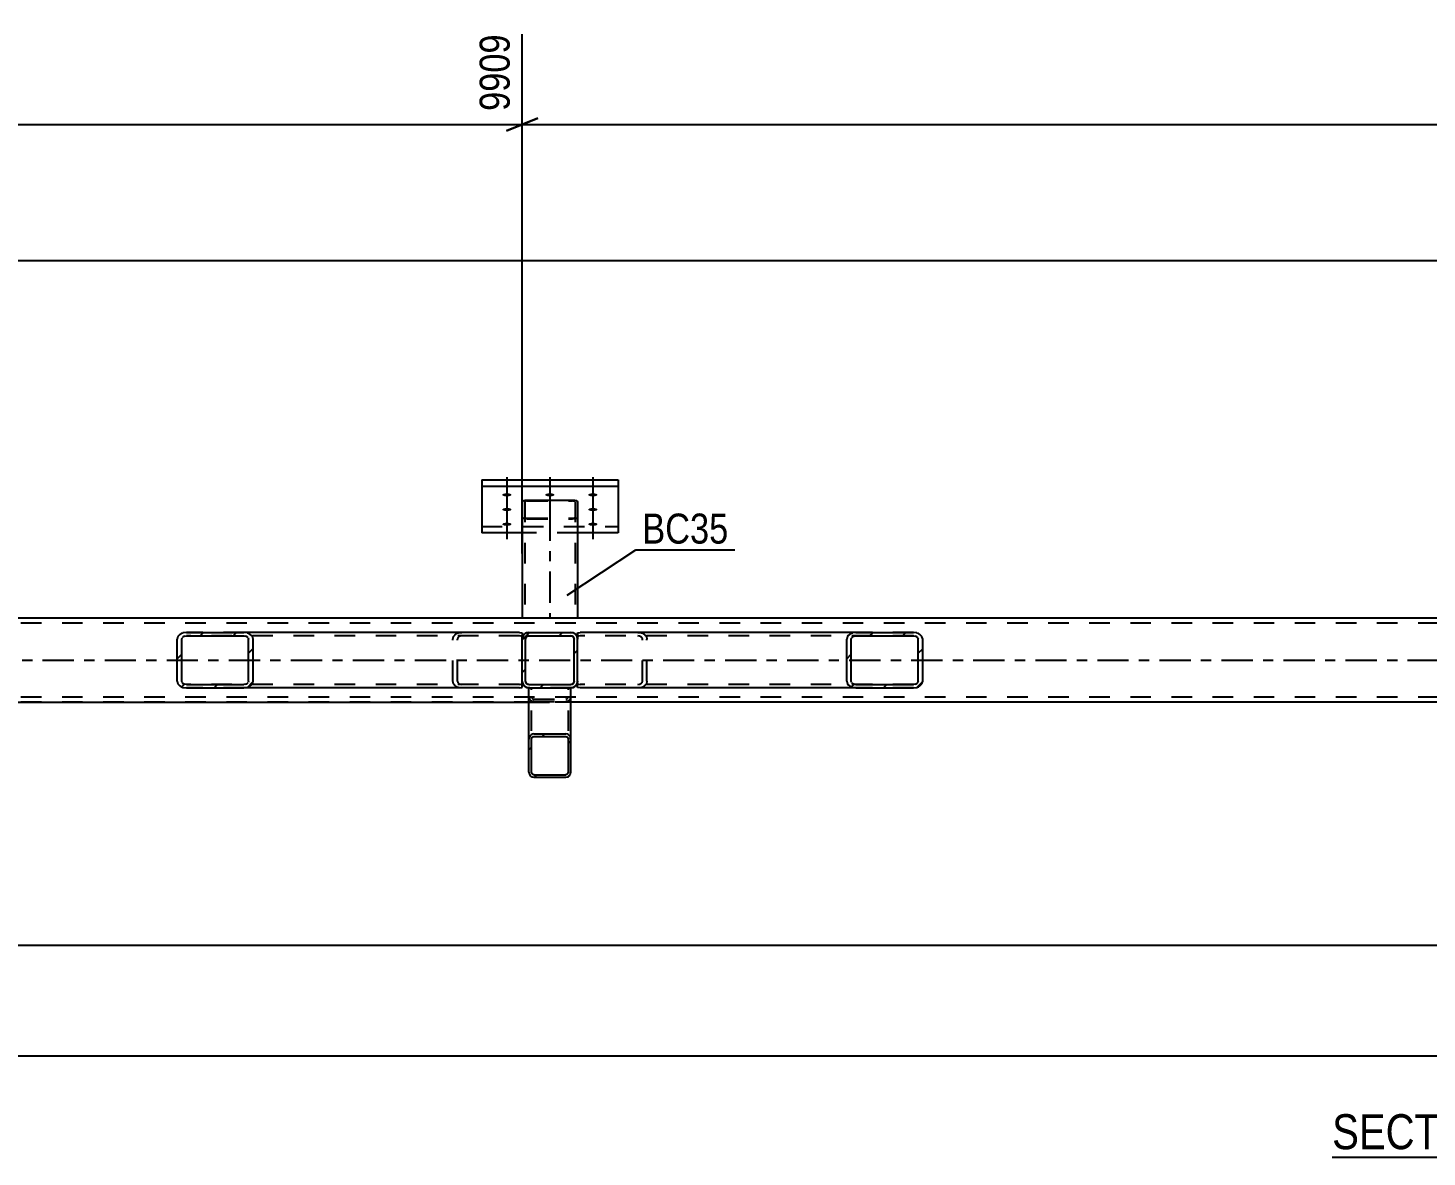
# Model space of a CAD drawing. Header units: millimetres. Extents: x -400 to 789, y -648 to 193.
# Drawn here: x 31.2 to 164.6, y -292.8 to -185 of the extents above; entities that cross this region are included whole.
import ezdxf

# ---------------------------------------------------------------- set-up
doc = ezdxf.new("R2010")
doc.units = ezdxf.units.MM
doc.linetypes.add('DXK_LINE_DOT2', pattern=[3.9198, 1.9599, -1.9599])
doc.linetypes.add('DXK_LINE_DOT3', pattern=[5.9187, 2.979, -0.9799, 0.9799, -0.9799])
doc.styles.add('Arial Narrow', font='ARIALN.TTF', dxfattribs={"height": 0.2})

# ---------------------------------------------------------------- blocks, each defined once
blk = doc.blocks.new('Unknown-392021936-13 - 4046')
at = {"color": 6, "linetype": 'Continuous'}
blk.add_line((155.56, -292.77), (183.2, -292.77), dxfattribs=at)
at = {"color": 0, "linetype": 'Continuous'}
for points in [[(173.66, -292.02), (173.66, -288.52), (155.56, -288.52), (155.56, -292.02)], [(177.27, -292.02), (177.27, -288.52), (174.71, -288.52), (174.71, -292.02)], [(179.6, -292.02), (179.6, -288.52), (178.32, -288.52), (178.32, -292.02)], [(183.2, -292.02), (183.2, -288.52), (180.65, -288.52), (180.65, -292.02)]]:
    blk.add_wipeout(points, dxfattribs=at)
at = {"color": 7, "linetype": 'Continuous', "style": 'Arial Narrow'}
for s, p in [('SECTION ', (155.56, -292.02)), ('B', (174.71, -292.02)), ('B', (180.65, -292.02)), ('-', (178.32, -292.02))]:
    blk.add_text(s, height=3.34, dxfattribs=at).set_placement(p)
blk = doc.blocks.new('Part-392021936-4125 - 4046')
at = {"color": 2, "linetype": 'Continuous'}
for p, q in [((639.13, -241.35), (-287.06, -241.35)), ((-157.06, -249.35), (78.94, -249.35)), ((258.94, -249.35), (82.94, -249.35))]:
    blk.add_line(p, q, dxfattribs=at)
at = {"color": 7, "linetype": 'DXK_LINE_DOT2'}
for p, q in [((643.93, -241.83), (-287.06, -241.83)), ((643.93, -248.87), (-287.06, -248.87)), ((643.93, -249.35), (-161.06, -249.35)), ((78.94, -249.35), (82.94, -249.35))]:
    blk.add_line(p, q, dxfattribs=at)
at = {"color": 7, "linetype": 'DXK_LINE_DOT3'}
blk.add_line((-287.06, -245.35), (643.93, -245.35), dxfattribs=at)
blk = doc.blocks.new('Part-392021936-4089 - 4046')
at = {"color": 2, "linetype": 'Continuous'}
for p, q in [((78.3, -230.24), (78.33, -230.18)), ((78.3, -230.24), (78.3, -241.35)), ((78.33, -230.18), (78.44, -230.13)), ((78.44, -230.13), (78.59, -230.09)), ((78.59, -230.09), (78.78, -230.08)), ((78.78, -230.08), (83.1, -230.08)), ((83.1, -230.08), (83.28, -230.09)), ((83.28, -230.09), (83.44, -230.13)), ((83.44, -230.13), (83.54, -230.18)), ((83.54, -230.18), (83.58, -230.24)), ((83.58, -230.24), (83.58, -241.35))]:
    blk.add_line(p, q, dxfattribs=at)
at = {"color": 7, "linetype": 'DXK_LINE_DOT2'}
for p, q in [((78.55, -230.21), (78.54, -230.24)), ((78.54, -230.24), (78.54, -241.35)), ((78.61, -230.18), (78.55, -230.21)), ((78.68, -230.17), (78.61, -230.18)), ((78.78, -230.16), (78.68, -230.17)), ((78.78, -230.16), (83.1, -230.16)), ((83.19, -230.17), (83.1, -230.16)), ((83.27, -230.18), (83.19, -230.17)), ((83.32, -230.21), (83.27, -230.18)), ((83.34, -230.24), (83.32, -230.21)), ((83.34, -230.24), (83.34, -241.35)), ((78.33, -231.78), (78.3, -231.72)), ((78.44, -231.84), (78.33, -231.78)), ((78.59, -231.87), (78.44, -231.84)), ((78.54, -231.72), (78.55, -231.75)), ((78.55, -231.75), (78.61, -231.78)), ((78.78, -231.88), (78.59, -231.87)), ((78.61, -231.78), (78.68, -231.8)), ((78.68, -231.8), (78.78, -231.8)), ((78.78, -231.8), (83.1, -231.8)), ((78.78, -231.88), (83.1, -231.88)), ((83.1, -231.8), (83.19, -231.8)), ((83.28, -231.87), (83.1, -231.88)), ((83.19, -231.8), (83.27, -231.78)), ((83.27, -231.78), (83.28, -231.77)), ((83.28, -231.77), (83.32, -231.75)), ((83.44, -231.84), (83.28, -231.87)), ((83.32, -231.75), (83.34, -231.72)), ((83.54, -231.78), (83.44, -231.84)), ((83.58, -231.72), (83.54, -231.78)), ((83.58, -241.35), (78.3, -241.35))]:
    blk.add_line(p, q, dxfattribs=at)
at = {"color": 7, "linetype": 'DXK_LINE_DOT3'}
blk.add_line((80.94, -230.98), (80.94, -241.35), dxfattribs=at)
blk = doc.blocks.new('Part-392021936-4097 - 4046')
at = {"linetype": 'Continuous'}
h = blk.add_hatch(dxfattribs=at)
h.set_pattern_fill('', scale=0.7, style=0, pattern_type=0)
h.set_pattern_definition([(45, (115.955, -247.9456), (-1.57154, 1.57154), [])])
h.paths.add_polyline_path([(115.62, -247.99), (115.95, -247.95), (116.24, -247.81), (116.43, -247.6), (116.5, -247.35), (116.5, -243.35), (116.43, -243.11), (116.24, -242.9), (115.95, -242.76), (115.62, -242.71), (110.13, -242.71), (109.79, -242.76), (109.51, -242.9), (109.32, -243.11), (109.25, -243.35), (109.25, -247.35), (109.32, -247.6), (109.51, -247.81), (109.79, -247.95), (110.13, -247.99)])
h.paths.add_polyline_path([(109.96, -247.65), (109.82, -247.58), (109.72, -247.48), (109.69, -247.35), (109.69, -243.35), (109.72, -243.23), (109.82, -243.13), (109.96, -243.06), (110.13, -243.03), (115.62, -243.03), (115.79, -243.06), (115.93, -243.13), (116.02, -243.23), (116.06, -243.35), (116.06, -247.35), (116.02, -247.48), (115.93, -247.58), (115.79, -247.65), (115.62, -247.67), (110.13, -247.67)])
at = {"color": 2, "linetype": 'Continuous'}
for p, q in [((83.58, -242.75), (83.83, -242.71)), ((83.58, -242.75), (83.58, -243.35)), ((110.13, -242.71), (83.83, -242.71)), ((110.13, -242.71), (109.79, -242.76)), ((110.13, -242.71), (115.62, -242.71)), ((115.95, -242.76), (115.62, -242.71)), ((109.32, -243.11), (109.25, -243.35)), ((109.25, -247.35), (109.25, -243.35)), ((109.69, -243.35), (109.72, -243.23)), ((109.69, -247.35), (109.69, -243.35)), ((109.96, -243.06), (110.13, -243.03)), ((110.13, -243.03), (115.62, -243.03)), ((115.62, -243.03), (115.79, -243.06)), ((116.02, -243.23), (116.06, -243.35)), ((116.06, -247.35), (116.06, -243.35)), ((116.5, -243.35), (116.43, -243.11)), ((116.5, -247.35), (116.5, -243.35)), ((83.58, -247.95), (83.58, -247.35)), ((83.58, -247.96), (83.58, -247.95)), ((83.83, -247.99), (83.58, -247.96)), ((110.13, -247.99), (83.83, -247.99)), ((109.25, -247.35), (109.32, -247.6)), ((109.72, -247.48), (109.69, -247.35)), ((109.79, -247.95), (110.13, -247.99)), ((110.13, -247.67), (109.96, -247.65)), ((110.13, -247.67), (115.62, -247.67)), ((110.13, -247.99), (115.62, -247.99)), ((115.79, -247.65), (115.62, -247.67)), ((115.62, -247.99), (115.95, -247.95)), ((116.06, -247.35), (116.02, -247.48)), ((116.43, -247.6), (116.5, -247.35))]:
    blk.add_line(p, q, dxfattribs=at)
at = {"color": 7, "linetype": 'DXK_LINE_DOT2'}
for p, q in [((83.58, -243.1), (83.58, -242.75)), ((89.33, -242.71), (89.66, -242.76)), ((115.62, -242.71), (110.13, -242.71)), ((83.67, -243.06), (83.58, -243.1)), ((83.58, -247.81), (83.58, -243.35)), ((83.83, -243.03), (83.67, -243.06)), ((115.62, -243.03), (83.83, -243.03)), ((89.49, -243.06), (89.33, -243.03)), ((89.76, -243.35), (89.73, -243.23)), ((89.76, -247.35), (89.76, -243.35)), ((90.14, -243.11), (90.2, -243.35)), ((90.2, -247.35), (90.2, -243.35)), ((83.58, -247.61), (83.67, -247.65)), ((83.67, -247.65), (83.83, -247.67)), ((115.62, -247.67), (83.83, -247.67)), ((89.33, -247.67), (89.49, -247.65)), ((89.66, -247.95), (89.33, -247.99)), ((89.73, -247.48), (89.76, -247.35)), ((90.2, -247.35), (90.14, -247.6)), ((115.62, -247.99), (110.13, -247.99))]:
    blk.add_line(p, q, dxfattribs=at)
for centre, radius, start, end in [((89.46, -243.54), 0.802, 32.4105, 75.4453), ((89.39, -243.45), 0.401, 32.4105, 75.4453), ((89.39, -247.26), 0.401, 284.5547, 327.5895), ((89.46, -247.17), 0.802, 284.5547, 327.5895)]:
    blk.add_arc(centre, radius, start, end, dxfattribs=at)
at = {"color": 2, "linetype": 'Continuous'}
for centre, radius, start, end in [((109.99, -243.54), 0.802, 104.5547, 147.5895), ((115.75, -243.54), 0.802, 32.4105, 75.4453), ((110.06, -243.45), 0.401, 104.5547, 147.5895), ((115.69, -243.45), 0.401, 32.4105, 75.4453), ((109.99, -247.17), 0.802, 212.4105, 255.4453), ((110.06, -247.26), 0.401, 212.4105, 255.4453), ((115.69, -247.26), 0.401, 284.5547, 327.5895), ((115.75, -247.17), 0.802, 284.5547, 327.5895)]:
    blk.add_arc(centre, radius, start, end, dxfattribs=at)
blk = doc.blocks.new('Part-392021936-4103 - 4046')
at = {"color": 2, "linetype": 'Continuous'}
for p, q in [((74.44, -228.16), (87.44, -228.16)), ((74.44, -228.16), (74.44, -233.2)), ((87.44, -228.16), (87.44, -233.2)), ((74.44, -228.76), (87.44, -228.76)), ((78.3, -233.2), (74.44, -233.2)), ((87.44, -233.2), (83.58, -233.2))]:
    blk.add_line(p, q, dxfattribs=at)
at = {"color": 7, "linetype": 'DXK_LINE_DOT2'}
for p, q in [((74.44, -232.6), (87.44, -232.6)), ((83.58, -233.2), (78.3, -233.2))]:
    blk.add_line(p, q, dxfattribs=at)
blk = doc.blocks.new('Part-392021936-4106 - 4046')
at = {"linetype": 'Continuous'}
h = blk.add_hatch(dxfattribs=at)
h.set_pattern_fill('', scale=0.7, style=0, pattern_type=0)
h.set_pattern_definition([(45, (83.1822, -247.9456), (-1.57154, 1.57154), [])])
h.paths.add_polyline_path([(82.94, -247.99), (83.18, -247.95), (83.39, -247.81), (83.53, -247.6), (83.58, -247.35), (83.58, -243.35), (83.53, -243.11), (83.39, -242.9), (83.18, -242.76), (82.94, -242.71), (78.94, -242.71), (78.69, -242.76), (78.48, -242.9), (78.35, -243.11), (78.3, -243.35), (78.3, -247.35), (78.35, -247.6), (78.48, -247.81), (78.69, -247.95), (78.94, -247.99)])
h.paths.add_polyline_path([(78.81, -247.65), (78.71, -247.58), (78.64, -247.48), (78.62, -247.35), (78.62, -243.35), (78.64, -243.23), (78.71, -243.13), (78.81, -243.06), (78.94, -243.03), (82.94, -243.03), (83.06, -243.06), (83.16, -243.13), (83.23, -243.23), (83.26, -243.35), (83.26, -247.35), (83.23, -247.48), (83.16, -247.58), (83.06, -247.65), (82.94, -247.67), (78.94, -247.67)])
at = {"color": 7, "linetype": 'DXK_LINE_DOT2'}
for p, q in [((78.69, -242.76), (78.94, -242.71)), ((78.94, -242.71), (82.94, -242.71)), ((82.94, -242.71), (83.18, -242.76)), ((78.3, -243.35), (78.35, -243.11)), ((78.3, -247.35), (78.3, -243.35)), ((78.64, -243.23), (78.62, -243.35)), ((78.62, -247.35), (78.62, -243.35)), ((78.94, -243.03), (78.81, -243.06)), ((78.94, -243.03), (82.94, -243.03)), ((83.06, -243.06), (82.94, -243.03)), ((83.26, -243.35), (83.23, -243.23)), ((83.26, -247.35), (83.26, -243.35)), ((83.53, -243.11), (83.58, -243.35)), ((83.58, -247.35), (83.58, -243.35)), ((78.35, -247.6), (78.3, -247.35)), ((78.62, -247.35), (78.64, -247.48)), ((78.94, -247.99), (78.69, -247.95)), ((78.81, -247.65), (78.94, -247.67)), ((78.94, -247.67), (82.94, -247.67)), ((82.94, -247.99), (78.94, -247.99)), ((82.94, -247.67), (83.06, -247.65)), ((83.18, -247.95), (82.94, -247.99)), ((83.23, -247.48), (83.26, -247.35)), ((83.58, -247.35), (83.53, -247.6))]:
    blk.add_line(p, q, dxfattribs=at)
at = {"color": 2, "linetype": 'Continuous'}
for p, q in [((78.94, -242.71), (78.69, -242.76)), ((78.94, -242.71), (82.94, -242.71)), ((83.18, -242.76), (82.94, -242.71)), ((78.35, -243.11), (78.3, -243.35)), ((78.3, -247.35), (78.3, -243.35)), ((78.62, -243.35), (78.64, -243.23)), ((78.62, -247.35), (78.62, -243.35)), ((78.81, -243.06), (78.94, -243.03)), ((78.94, -243.03), (82.94, -243.03)), ((82.94, -243.03), (83.06, -243.06)), ((83.23, -243.23), (83.26, -243.35)), ((83.26, -247.35), (83.26, -243.35)), ((83.58, -243.35), (83.53, -243.11)), ((83.58, -247.35), (83.58, -243.35)), ((78.3, -247.35), (78.35, -247.6)), ((78.64, -247.48), (78.62, -247.35)), ((78.69, -247.95), (78.94, -247.99)), ((78.94, -247.67), (78.81, -247.65)), ((78.94, -247.67), (82.94, -247.67)), ((78.94, -247.99), (82.94, -247.99)), ((83.06, -247.65), (82.94, -247.67)), ((82.94, -247.99), (83.18, -247.95)), ((83.26, -247.35), (83.23, -247.48)), ((83.53, -247.6), (83.58, -247.35))]:
    blk.add_line(p, q, dxfattribs=at)
at = {"color": 7, "linetype": 'DXK_LINE_DOT2'}
for centre, radius, start, end in [((78.94, -243.35), 0.64, 112.5, 157.5), ((82.94, -243.35), 0.64, 22.5, 67.5), ((78.94, -243.35), 0.32, 112.5, 157.5), ((82.94, -243.35), 0.32, 22.5, 67.5), ((78.94, -247.35), 0.64, 202.5, 247.5), ((78.94, -247.35), 0.32, 202.5, 247.5), ((82.94, -247.35), 0.32, 292.5, 337.5), ((82.94, -247.35), 0.64, 292.5, 337.5)]:
    blk.add_arc(centre, radius, start, end, dxfattribs=at)
at = {"color": 2, "linetype": 'Continuous'}
for centre, radius, start, end in [((78.94, -243.35), 0.64, 112.5, 157.5), ((82.94, -243.35), 0.64, 22.5, 67.5), ((78.94, -243.35), 0.32, 112.5, 157.5), ((82.94, -243.35), 0.32, 22.5, 67.5), ((78.94, -247.35), 0.64, 202.5, 247.5), ((78.94, -247.35), 0.32, 202.5, 247.5), ((82.94, -247.35), 0.32, 292.5, 337.5), ((82.94, -247.35), 0.64, 292.5, 337.5)]:
    blk.add_arc(centre, radius, start, end, dxfattribs=at)
blk = doc.blocks.new('Part-392021936-4137 - 4046')
at = {"linetype": 'Continuous'}
h = blk.add_hatch(dxfattribs=at)
h.set_pattern_fill('', scale=0.7, style=0, pattern_type=0)
h.set_pattern_definition([(45, (52.083, -247.9456), (-1.57154, 1.57154), [])])
h.paths.add_polyline_path([(51.75, -247.99), (52.08, -247.95), (52.37, -247.81), (52.56, -247.6), (52.63, -247.35), (52.63, -243.35), (52.56, -243.11), (52.37, -242.9), (52.08, -242.76), (51.75, -242.71), (46.26, -242.71), (45.92, -242.76), (45.63, -242.9), (45.44, -243.11), (45.38, -243.35), (45.38, -247.35), (45.44, -247.6), (45.63, -247.81), (45.92, -247.95), (46.26, -247.99)])
h.paths.add_polyline_path([(46.09, -247.65), (45.95, -247.58), (45.85, -247.48), (45.82, -247.35), (45.82, -243.35), (45.85, -243.23), (45.95, -243.13), (46.09, -243.06), (46.26, -243.03), (51.75, -243.03), (51.91, -243.06), (52.06, -243.13), (52.15, -243.23), (52.19, -243.35), (52.19, -247.35), (52.15, -247.48), (52.06, -247.58), (51.91, -247.65), (51.75, -247.67), (46.26, -247.67)])
at = {"color": 2, "linetype": 'Continuous'}
for p, q in [((46.26, -242.71), (45.92, -242.76)), ((46.26, -242.71), (51.75, -242.71)), ((78.04, -242.71), (51.75, -242.71)), ((52.08, -242.76), (51.75, -242.71)), ((78.04, -242.71), (78.3, -242.75)), ((78.3, -242.75), (78.3, -242.76)), ((78.3, -242.76), (78.3, -242.9)), ((45.44, -243.11), (45.38, -243.35)), ((45.38, -247.35), (45.38, -243.35)), ((45.82, -243.35), (45.85, -243.23)), ((45.82, -247.35), (45.82, -243.35)), ((46.09, -243.06), (46.26, -243.03)), ((46.26, -243.03), (51.75, -243.03)), ((51.75, -243.03), (51.91, -243.06)), ((52.15, -243.23), (52.19, -243.35)), ((52.19, -247.35), (52.19, -243.35)), ((52.63, -243.35), (52.56, -243.11)), ((52.63, -247.35), (52.63, -243.35)), ((78.3, -242.9), (78.3, -243.35)), ((45.38, -247.35), (45.44, -247.6)), ((45.85, -247.48), (45.82, -247.35)), ((45.92, -247.95), (46.26, -247.99)), ((46.26, -247.67), (46.09, -247.65)), ((46.26, -247.67), (51.75, -247.67)), ((46.26, -247.99), (51.75, -247.99)), ((51.91, -247.65), (51.75, -247.67)), ((51.75, -247.99), (52.08, -247.95)), ((78.04, -247.99), (51.75, -247.99)), ((52.19, -247.35), (52.15, -247.48)), ((52.56, -247.6), (52.63, -247.35)), ((78.04, -247.99), (78.3, -247.96)), ((78.3, -247.96), (78.3, -247.35))]:
    blk.add_line(p, q, dxfattribs=at)
at = {"color": 7, "linetype": 'DXK_LINE_DOT2'}
for p, q in [((51.75, -242.71), (46.26, -242.71)), ((72.21, -242.76), (72.55, -242.71)), ((78.3, -242.75), (78.3, -242.75)), ((78.04, -243.03), (46.26, -243.03)), ((71.67, -243.35), (71.74, -243.11)), ((71.67, -247.35), (71.67, -243.35)), ((72.14, -243.23), (72.11, -243.35)), ((72.11, -247.35), (72.11, -243.35)), ((72.55, -243.03), (72.38, -243.06)), ((78.21, -243.06), (78.04, -243.03)), ((78.3, -243.1), (78.21, -243.06)), ((78.3, -242.9), (78.3, -243.1)), ((78.3, -247.35), (78.3, -243.11)), ((78.04, -247.67), (46.26, -247.67)), ((51.75, -247.99), (46.26, -247.99)), ((71.74, -247.6), (71.67, -247.35)), ((72.11, -247.35), (72.14, -247.48)), ((72.55, -247.99), (72.21, -247.95)), ((72.38, -247.65), (72.55, -247.67)), ((78.04, -247.67), (78.21, -247.65)), ((78.21, -247.65), (78.3, -247.61))]:
    blk.add_line(p, q, dxfattribs=at)
at = {"color": 2, "linetype": 'Continuous'}
for centre, radius, start, end in [((46.12, -243.54), 0.802, 104.5547, 147.5896), ((51.88, -243.54), 0.802, 32.4104, 75.4453), ((46.19, -243.45), 0.401, 104.5547, 147.5896), ((51.81, -243.45), 0.401, 32.4104, 75.4453), ((46.12, -247.17), 0.802, 212.4104, 255.4453), ((46.19, -247.26), 0.401, 212.4104, 255.4453), ((51.81, -247.26), 0.401, 284.5547, 327.5896), ((51.88, -247.17), 0.802, 284.5547, 327.5896)]:
    blk.add_arc(centre, radius, start, end, dxfattribs=at)
at = {"color": 7, "linetype": 'DXK_LINE_DOT2'}
for centre, radius, start, end in [((72.41, -243.54), 0.802, 104.5547, 147.5896), ((72.48, -243.45), 0.401, 104.5547, 147.5896), ((72.41, -247.17), 0.802, 212.4104, 255.4453), ((72.48, -247.26), 0.401, 212.4104, 255.4453)]:
    blk.add_arc(centre, radius, start, end, dxfattribs=at)
blk = doc.blocks.new('Bolt-392021936-4256 - 4046')
at = {"linetype": 'Continuous'}
for points in [[(76.84, -229.43), (76.93, -229.43), (77.02, -229.44), (77.09, -229.46), (77.16, -229.48), (77.22, -229.5), (77.25, -229.53), (77.27, -229.56), (77.27, -229.59), (77.25, -229.63), (77.22, -229.65), (77.16, -229.68), (77.09, -229.7), (77.02, -229.72), (76.93, -229.73), (76.84, -229.73), (76.74, -229.73), (76.66, -229.72), (76.58, -229.7), (76.51, -229.68), (76.46, -229.65), (76.42, -229.63), (76.4, -229.59), (76.4, -229.56), (76.42, -229.53), (76.46, -229.5), (76.51, -229.48), (76.58, -229.46), (76.66, -229.44), (76.74, -229.43)], [(80.94, -229.43), (81.03, -229.43), (81.12, -229.44), (81.19, -229.46), (81.26, -229.48), (81.32, -229.5), (81.35, -229.53), (81.37, -229.56), (81.37, -229.59), (81.35, -229.63), (81.32, -229.65), (81.26, -229.68), (81.19, -229.7), (81.12, -229.72), (81.03, -229.73), (80.94, -229.73), (80.84, -229.73), (80.76, -229.72), (80.68, -229.7), (80.61, -229.68), (80.56, -229.65), (80.52, -229.63), (80.5, -229.59), (80.5, -229.56), (80.52, -229.53), (80.56, -229.5), (80.61, -229.48), (80.68, -229.46), (80.76, -229.44), (80.84, -229.43)], [(85.04, -229.43), (85.13, -229.43), (85.22, -229.44), (85.29, -229.46), (85.36, -229.48), (85.42, -229.5), (85.45, -229.53), (85.47, -229.56), (85.47, -229.59), (85.45, -229.63), (85.42, -229.65), (85.36, -229.68), (85.29, -229.7), (85.22, -229.72), (85.13, -229.73), (85.04, -229.73), (84.94, -229.73), (84.86, -229.72), (84.78, -229.7), (84.71, -229.68), (84.66, -229.65), (84.62, -229.63), (84.6, -229.59), (84.6, -229.56), (84.62, -229.53), (84.66, -229.5), (84.71, -229.48), (84.78, -229.46), (84.86, -229.44), (84.94, -229.43)], [(76.84, -230.83), (76.93, -230.83), (77.02, -230.84), (77.09, -230.86), (77.16, -230.88), (77.22, -230.91), (77.25, -230.93), (77.27, -230.97), (77.27, -231), (77.25, -231.03), (77.22, -231.06), (77.16, -231.08), (77.09, -231.1), (77.02, -231.12), (76.93, -231.13), (76.84, -231.13), (76.74, -231.13), (76.66, -231.12), (76.58, -231.1), (76.51, -231.08), (76.46, -231.06), (76.42, -231.03), (76.4, -231), (76.4, -230.97), (76.42, -230.93), (76.46, -230.91), (76.51, -230.88), (76.58, -230.86), (76.66, -230.84), (76.74, -230.83)], [(85.04, -230.83), (85.13, -230.83), (85.22, -230.84), (85.29, -230.86), (85.36, -230.88), (85.42, -230.91), (85.45, -230.93), (85.47, -230.97), (85.47, -231), (85.45, -231.03), (85.42, -231.06), (85.36, -231.08), (85.29, -231.1), (85.22, -231.12), (85.13, -231.13), (85.04, -231.13), (84.94, -231.13), (84.86, -231.12), (84.78, -231.1), (84.71, -231.08), (84.66, -231.06), (84.62, -231.03), (84.6, -231), (84.6, -230.97), (84.62, -230.93), (84.66, -230.91), (84.71, -230.88), (84.78, -230.86), (84.86, -230.84), (84.94, -230.83)], [(76.84, -232.23), (76.93, -232.24), (77.02, -232.25), (77.09, -232.26), (77.16, -232.28), (77.22, -232.31), (77.25, -232.34), (77.27, -232.37), (77.27, -232.4), (77.25, -232.43), (77.22, -232.46), (77.16, -232.48), (77.09, -232.51), (77.02, -232.52), (76.93, -232.53), (76.84, -232.53), (76.74, -232.53), (76.66, -232.52), (76.58, -232.51), (76.51, -232.48), (76.46, -232.46), (76.42, -232.43), (76.4, -232.4), (76.4, -232.37), (76.42, -232.34), (76.46, -232.31), (76.51, -232.28), (76.58, -232.26), (76.66, -232.25), (76.74, -232.24)], [(85.04, -232.23), (85.13, -232.24), (85.22, -232.25), (85.29, -232.26), (85.36, -232.28), (85.42, -232.31), (85.45, -232.34), (85.47, -232.37), (85.47, -232.4), (85.45, -232.43), (85.42, -232.46), (85.36, -232.48), (85.29, -232.51), (85.22, -232.52), (85.13, -232.53), (85.04, -232.53), (84.94, -232.53), (84.86, -232.52), (84.78, -232.51), (84.71, -232.48), (84.66, -232.46), (84.62, -232.43), (84.6, -232.4), (84.6, -232.37), (84.62, -232.34), (84.66, -232.31), (84.71, -232.28), (84.78, -232.26), (84.86, -232.25), (84.94, -232.24)]]:
    blk.add_hatch(color=1, dxfattribs=at).paths.add_polyline_path(points)
at = {"color": 1, "linetype": 'Continuous'}
for p, q in [((76.84, -227.89), (76.84, -231.01)), ((80.94, -227.89), (80.94, -231.01)), ((85.04, -227.89), (85.04, -231.01)), ((76.84, -229.29), (76.84, -232.41)), ((85.04, -229.29), (85.04, -232.41)), ((76.84, -230.69), (76.84, -233.81)), ((85.04, -230.69), (85.04, -233.81))]:
    blk.add_line(p, q, dxfattribs=at)
at = {"color": 1, "linetype": 'DXK_LINE_DOT2'}
blk.add_line((80.94, -230.69), (80.94, -233.81), dxfattribs=at)
blk = doc.blocks.new('Part-392021936-24922 - 4046')
at = {"linetype": 'Continuous'}
h = blk.add_hatch(dxfattribs=at)
h.set_pattern_fill('', scale=0.7, style=0, pattern_type=0)
h.set_pattern_definition([(45, (82.6388, -256.4856), (-1.57154, 1.57154), [])])
h.paths.add_polyline_path([(82.46, -256.52), (82.64, -256.49), (82.79, -256.38), (82.9, -256.22), (82.94, -256.03), (82.94, -252.89), (82.9, -252.7), (82.79, -252.54), (82.64, -252.43), (82.46, -252.39), (79.42, -252.39), (79.23, -252.43), (79.08, -252.54), (78.97, -252.7), (78.94, -252.89), (78.94, -256.03), (78.97, -256.22), (79.08, -256.38), (79.23, -256.49), (79.42, -256.52)])
h.paths.add_polyline_path([(79.32, -256.26), (79.25, -256.2), (79.19, -256.12), (79.18, -256.03), (79.18, -252.89), (79.19, -252.79), (79.25, -252.71), (79.32, -252.66), (79.42, -252.64), (82.46, -252.64), (82.55, -252.66), (82.62, -252.71), (82.68, -252.79), (82.7, -252.89), (82.7, -256.03), (82.68, -256.12), (82.62, -256.2), (82.55, -256.26), (82.46, -256.28), (79.42, -256.28)])
at = {"color": 2, "linetype": 'Continuous'}
for p, q in [((78.94, -252.89), (78.94, -247.99)), ((82.94, -252.89), (82.94, -247.99)), ((78.97, -252.7), (78.94, -252.89)), ((78.94, -256.03), (78.94, -252.89)), ((79.18, -252.89), (79.19, -252.79)), ((79.18, -256.03), (79.18, -252.89)), ((79.19, -252.79), (79.25, -252.71)), ((79.42, -252.39), (79.23, -252.43)), ((79.25, -252.71), (79.32, -252.66)), ((79.32, -252.66), (79.42, -252.64)), ((79.42, -252.39), (82.46, -252.39)), ((79.42, -252.64), (82.46, -252.64)), ((82.64, -252.43), (82.46, -252.39)), ((82.46, -252.64), (82.55, -252.66)), ((82.55, -252.66), (82.62, -252.71)), ((82.62, -252.71), (82.68, -252.79)), ((82.68, -252.79), (82.7, -252.89)), ((82.7, -256.03), (82.7, -252.89)), ((82.94, -252.89), (82.9, -252.7)), ((82.94, -256.03), (82.94, -252.89)), ((78.94, -256.03), (78.97, -256.22)), ((79.19, -256.12), (79.18, -256.03)), ((79.25, -256.2), (79.19, -256.12)), ((79.32, -256.26), (79.25, -256.2)), ((82.62, -256.2), (82.55, -256.26)), ((82.68, -256.12), (82.62, -256.2)), ((82.7, -256.03), (82.68, -256.12)), ((82.9, -256.22), (82.94, -256.03)), ((79.23, -256.49), (79.42, -256.52)), ((79.42, -256.28), (79.32, -256.26)), ((79.42, -256.28), (82.46, -256.28)), ((79.42, -256.52), (82.46, -256.52)), ((82.55, -256.26), (82.46, -256.28)), ((82.46, -256.52), (82.64, -256.49))]:
    blk.add_line(p, q, dxfattribs=at)
at = {"color": 7, "linetype": 'DXK_LINE_DOT2'}
for p, q in [((82.94, -247.99), (78.94, -247.99)), ((78.94, -247.99), (78.94, -247.99)), ((78.94, -247.99), (78.94, -247.99)), ((79.18, -256.03), (79.18, -247.99)), ((82.7, -256.03), (82.7, -247.99)), ((82.94, -247.99), (82.94, -247.99)), ((82.94, -247.99), (82.94, -247.99)), ((78.97, -249), (78.94, -248.82)), ((79.19, -248.91), (79.18, -248.82)), ((79.23, -248.97), (79.19, -248.91)), ((79.25, -248.99), (79.23, -248.97)), ((79.42, -249.31), (79.23, -249.27)), ((79.25, -248.99), (79.32, -249.04)), ((79.32, -249.04), (79.42, -249.06)), ((79.42, -249.06), (82.46, -249.06)), ((79.42, -249.31), (82.46, -249.31)), ((82.46, -249.06), (82.55, -249.04)), ((82.64, -249.27), (82.46, -249.31)), ((82.55, -249.04), (82.62, -248.99)), ((82.62, -248.99), (82.64, -248.97)), ((82.64, -248.97), (82.68, -248.91)), ((82.68, -248.91), (82.7, -248.82)), ((82.94, -248.82), (82.9, -249)), ((78.94, -256.03), (78.94, -252.89)), ((82.94, -256.03), (82.94, -252.89))]:
    blk.add_line(p, q, dxfattribs=at)
for centre, start, end in [((79.43, -248.83), 201.5878, 246.5668), ((82.44, -248.83), 293.4332, 338.4122)]:
    blk.add_arc(centre, 0.488, start, end, dxfattribs=at)
at = {"color": 2, "linetype": 'Continuous'}
for centre, start, end in [((79.43, -252.88), 113.4332, 158.4122), ((82.44, -252.88), 21.5878, 66.5668), ((79.43, -256.04), 201.5878, 246.5668), ((82.44, -256.04), 293.4332, 338.4122)]:
    blk.add_arc(centre, 0.488, start, end, dxfattribs=at)
blk = doc.blocks.new('StraightDimension-392021936-4587 - 4046')
at = {"color": 7, "linetype": 'Continuous'}
for p, q in [((78.3, -235.19), (78.3, -185.63)), ((-161.69, -194.24), (78.3, -194.24)), ((76.8, -194.84), (79.8, -193.64))]:
    blk.add_line(p, q, dxfattribs=at)
at = {"color": 0, "linetype": 'Continuous'}
blk.add_wipeout([(77.7, -185.03), (73.5, -185.03), (73.5, -193.54), (77.7, -193.54)], dxfattribs=at)
at = {"color": 3, "linetype": 'Continuous', "style": 'Arial Narrow'}
blk.add_text('9909', height=2.863, rotation=90.0002, dxfattribs=at).set_placement((77.1, -192.94))
blk = doc.blocks.new('StraightDimension-392021936-4601 - 4046')
at = {"color": 7, "linetype": 'Continuous'}
for p, q in [((78.3, -235.19), (78.3, -185.63)), ((79.8, -193.64), (76.8, -194.84)), ((78.3, -194.24), (258.3, -194.24))]:
    blk.add_line(p, q, dxfattribs=at)
at = {"color": 0}
blk.add_wipeout([(172.55, -193.49), (172.55, -189.29), (164.04, -189.29), (164.04, -193.49)], dxfattribs=at)
blk = doc.blocks.new('StraightDimension-392021936-24694 - 4046')
at = {"color": 7, "linetype": 'Continuous'}
blk.add_line((-300.96, -283.12), (644.93, -283.12), dxfattribs=at)
blk = doc.blocks.new('StraightDimension-392021936-24771 - 4046')
at = {"color": 7, "linetype": 'Continuous'}
blk.add_line((-299.96, -272.54), (643.93, -272.54), dxfattribs=at)
blk = doc.blocks.new('StraightDimension-392021936-30478 - 4046')
at = {"color": 7, "linetype": 'Continuous'}
blk.add_line((-166.35, -207.23), (643.93, -207.23), dxfattribs=at)
blk = doc.blocks.new('Mark-392021936-4085 - 4046')
at = {"color": 0}
blk.add_wipeout([(97.97, -234.23), (97.97, -231.23), (89.75, -231.23), (89.75, -234.23)], dxfattribs=at)
blk.add_wipeout([(97.97, -234.23), (97.97, -231.23), (89.75, -231.23), (89.75, -234.23)], dxfattribs=at)
at = {"color": 30, "linetype": 'Continuous'}
for p, q in [((82.59, -239.14), (89.15, -234.83)), ((89.15, -234.83), (98.57, -234.83))]:
    blk.add_line(p, q, dxfattribs=at)
at = {"color": 3, "style": 'Arial Narrow'}
blk.add_text('BC35', height=2.863, dxfattribs=at).set_placement((89.75, -234.23))

msp = doc.modelspace()

# ---------------------------------------------------------------- block references
for name in ['Part-392021936-4103 - 4046', 'Bolt-392021936-4256 - 4046', 'Part-392021936-4089 - 4046', 'Part-392021936-4125 - 4046', 'Part-392021936-4137 - 4046', 'Part-392021936-4106 - 4046', 'Part-392021936-4097 - 4046', 'Part-392021936-24922 - 4046', 'Unknown-392021936-13 - 4046']:
    msp.add_blockref(name, (0, 0))

# ---------------------------------------------------------------- next in the draw order: block references
for name in ['StraightDimension-392021936-4587 - 4046', 'StraightDimension-392021936-24694 - 4046']:
    msp.add_blockref(name, (0, 0))

# ---------------------------------------------------------------- next in the draw order: block references
for name in ['StraightDimension-392021936-4601 - 4046', 'StraightDimension-392021936-24771 - 4046']:
    msp.add_blockref(name, (0, 0))

# ---------------------------------------------------------------- next in the draw order: block references
msp.add_blockref('StraightDimension-392021936-30478 - 4046', (0, 0))

# ---------------------------------------------------------------- next in the draw order: block references
msp.add_blockref('Mark-392021936-4085 - 4046', (0, 0))

doc.saveas('drawing.dxf')
